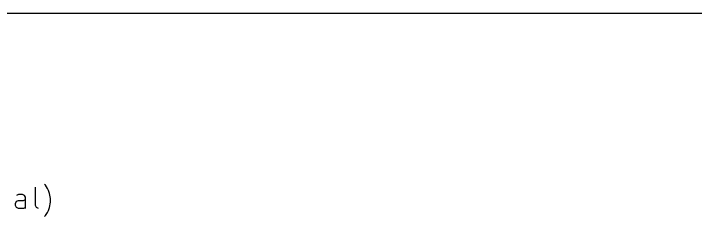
# Model space of a CAD drawing. Extents: x 0.4 to 11.3, y -7.9 to -0.4.
# Drawn here: x 6.754 to 8.378, y -6.232 to -5.75 of the extents above; entities that cross this region are included whole.
import ezdxf

# ---------------------------------------------------------------- set-up
doc = ezdxf.new("R2010")
doc.units = 0
doc.header["$MEASUREMENT"] = 0
doc.layers.add('BLUE3', color=171, linetype='CONTINUOUS')
doc.layers.add('GREEN3', color=91, linetype='CONTINUOUS')

msp = doc.modelspace()

# ---------------------------------------------------------------- linework, layer by layer
at = {"layer": 'BLUE3', "linetype": 'CONTINUOUS'}
for p, q in [((6.8064, -6.2061), (6.8064, -6.1632)), ((6.8302, -6.1584), (6.8279, -6.1561)), ((6.835, -6.1656), (6.8302, -6.1584)), ((6.8374, -6.1704), (6.835, -6.1656)), ((6.7659, -6.1799), (6.7612, -6.1823)), ((6.7755, -6.1799), (6.7659, -6.1799)), ((6.7802, -6.1823), (6.7755, -6.1799)), ((6.7826, -6.187), (6.7802, -6.1823)), ((6.8398, -6.1775), (6.8374, -6.1704)), ((6.8421, -6.1894), (6.8398, -6.1775)), ((6.7588, -6.2013), (6.7612, -6.1965)), ((6.7588, -6.2061), (6.7588, -6.2013)), ((6.7612, -6.1965), (6.7659, -6.1942)), ((6.7659, -6.1942), (6.7779, -6.1942)), ((6.7779, -6.1942), (6.7826, -6.1918)), ((6.7826, -6.2132), (6.7826, -6.187)), ((6.8398, -6.2108), (6.8421, -6.1989)), ((6.8421, -6.1989), (6.8421, -6.1894)), ((6.7612, -6.2108), (6.7588, -6.2061)), ((6.7659, -6.2132), (6.7612, -6.2108)), ((6.7779, -6.2132), (6.7659, -6.2132)), ((6.7826, -6.2108), (6.7779, -6.2132)), ((6.8088, -6.2108), (6.8064, -6.2061)), ((6.8136, -6.2132), (6.8088, -6.2108)), ((6.8374, -6.218), (6.8398, -6.2108)), ((6.8279, -6.2323), (6.8302, -6.2299)), ((6.8302, -6.2299), (6.835, -6.2227)), ((6.835, -6.2227), (6.8374, -6.218))]:
    msp.add_line(p, q, dxfattribs=at)
at = {"layer": 'GREEN3', "linetype": 'CONTINUOUS'}
msp.add_line((9.85, -5.75), (4.9, -5.75), dxfattribs=at)

doc.saveas('drawing.dxf')
